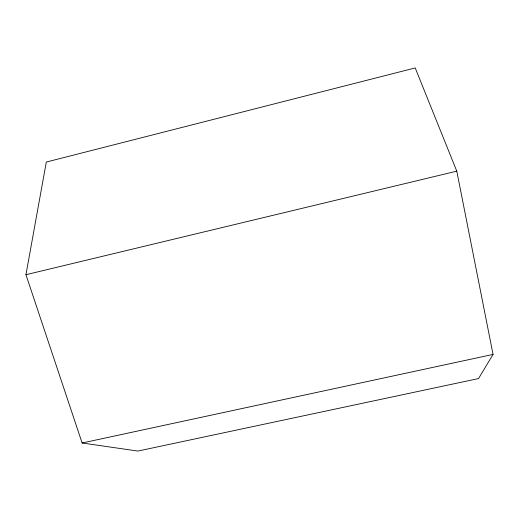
<?xml version="1.0" encoding="UTF-8"?>
<svg xmlns="http://www.w3.org/2000/svg" width="519" height="519" viewBox="0 0 519 519"><rect width="100%" height="100%" fill="white"/><g stroke="black" fill="none" stroke-linecap="round" stroke-linejoin="round"><path stroke-width="0.78" d="M25.95 274.707L46.308 162.045L415.219 67.937L456.785 171.16L493.05 354.419L478.55 378.565L137.898 451.063L82.119 442.992L25.95 274.707L456.785 171.16M82.119 442.992L493.05 354.419"/></g></svg>
